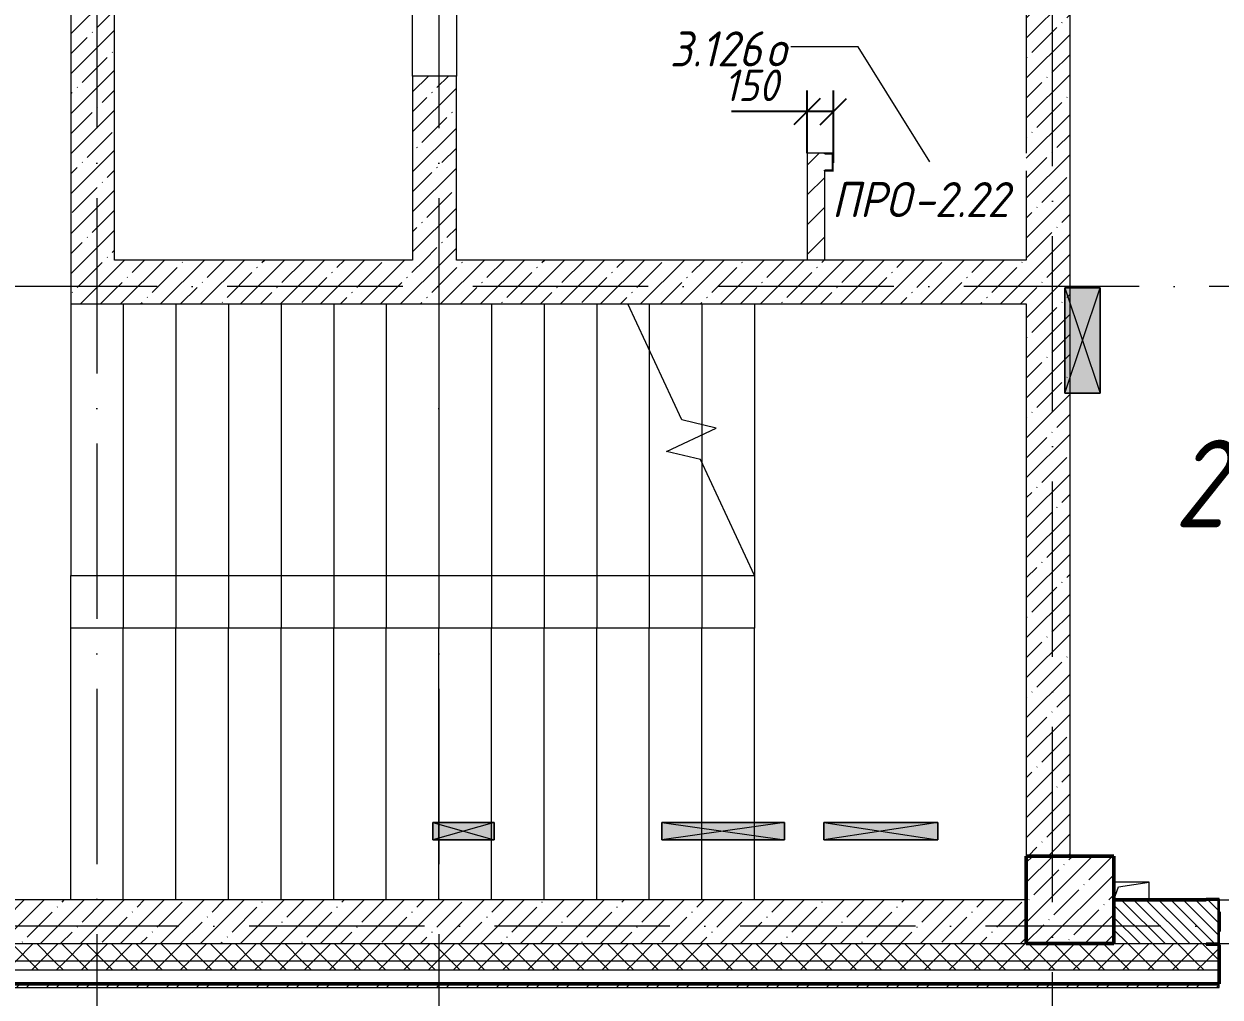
# Model space of a CAD drawing. Header units: millimetres. Extents: x -537608 to 253996, y -217170 to 186033.
# Drawn here: x -185064 to -178243, y -58962 to -53409 of the extents above; entities that cross this region are included whole.
import ezdxf

# ---------------------------------------------------------------- set-up
doc = ezdxf.new("R2010")
doc.units = ezdxf.units.MM
doc.linetypes.add('50_200_ШТРИХ_1Т_ш5_п1_п1_', pattern=[1400, 1000, -200, 0, -200])
for name, color, linetype, lineweight in [('A-____-____-DIMS', 7, 'Continuous', 9), ('A-DETL-GENF-OTLN', 7, 'Continuous', 9), ('A-FLOR-____-OTLN', 7, 'Continuous', 9), ('A-GENM-____-IDEN', 7, 'Continuous', 9), ('A-GENM-____-MCUT', 7, 'Continuous', 25), ('A-GENM-____-OTLN', 7, 'Continuous', 9), ('A-GENM-____-OTLN-1', 7, 'Continuous', 25), ('A-GLAZ-____-IDEN', 7, 'Continuous', 9), ('A-GLAZ-____-OTLN', 7, 'Continuous', 9), ('A-WALL-____-MCUT-1', 7, 'Continuous', 9), ('A-WALL-____-MCUT-2', 7, 'Continuous', 50), ('A-WALL-____-MCUT-3', 7, 'Continuous', 9), ('A-WALL-____-OTLN', 7, 'Continuous', 9), ('A-WALL-____-PATT-1', 7, 'Continuous', 9), ('A-WALL-FNSH-MCUT-1', 7, 'Continuous', 9), ('S-COLS-____-MCUT', 7, 'Continuous', 50), ('S-COLS-____-OTLN', 7, 'Continuous', 9), ('S-GRID-____-OTLN-1', 7, '50_200_ШТРИХ_1Т_ш5_п1_п1_', 9), ('S-STRS-____-MBND', 7, 'Continuous', 9), ('S-STRS-____-OTLN-1', 7, 'Continuous', 9), ('Марки помещений', 7, 'Continuous', 9)]:
    doc.layers.add(name, color=color, linetype=linetype, lineweight=lineweight)
doc.styles.add('ISOCPEUR_I_10', font='isocpeui.ttf', dxfattribs={"width": 0.9, "height": 180})
doc.styles.add('ISOCPEUR_I_3', font='isocpeui.ttf', dxfattribs={"width": 0.85, "height": 2.2})
doc.styles.add('ISOCPEUR_I_9', font='isocpeui.ttf', dxfattribs={"width": 0.9, "height": 250})
doc.dimstyles.new('ISO-1_8_0_9К_СРЕДНИЙ_Кладочные_3', dxfattribs={"dimscale": 304.8, "dimtxt": 179.276612, "dimasz": 0.492126, "dimexe": 0.393701, "dimexo": 0, "dimgap": 0, "dimtad": 1, "dimdec": 3, "dimrnd": 0.001, "dimdsep": 46, "dimtxsty": 'ISOCPEUR_I_10', "dimblk1": 'OBLIQUE', "dimblk2": 'OBLIQUE', "dimsah": 1, "dimcen": 0.09, "dimdle": 0.393701, "dimazin": 0, "dimtfac": 1, "dimtdec": 4, "dimtix": 1, "dimtmove": 0, "dimatfit": 3, "dimfxl": 1, "dimtvp": 1, "dimtolj": 1, "dimtzin": 0, "dimarcsym": 2})
pattern_1 = [(45, (-184647.67, -56738.29), (-114.0493, 114.0493), []), (45, (-184533.62, -56738.29), (-114.0493, 114.0493), [201.612, -40.322, 3.353, -36.97])]
pattern_2 = [(45, (-184647.67, -56738.29), (-70.71068, 70.71068), []), (135, (-184647.67, -56738.29), (-70.71068, -70.71068), [])]
pattern_3 = [(45, (-184647.67, -56738.29), (-84.8528, 84.8528), [])]

# ---------------------------------------------------------------- blocks, each defined once
blk = doc.blocks.new('BSC_Колонна _Прямоугольная - 500х500-V84-АР1_План отверстий 2 этажа в осях 1-64_А-ГГ')
at = {"layer": 'S-COLS-____-OTLN'}
h = blk.add_hatch(dxfattribs=at)
h.set_pattern_fill('FP_113', color=256, style=0, pattern_type=2)
h.set_pattern_definition([(45, (-5550, 1668.96), (-114.0493, 114.0493), []), (45, (-5435.95, 1668.96), (-114.0493, 114.0493), [201.613, -40.323, 3.353, -36.97])])
h.paths.add_polyline_path([(-250, -250), (250, -250), (250, 250), (-250, 250)], flags=0)
at = {"layer": 'S-COLS-____-MCUT'}
for p, q in [((250, 250), (-250, 250)), ((-250, 250), (-250, -250)), ((250, -250), (250, 250)), ((-250, -250), (250, -250))]:
    blk.add_line(p, q, dxfattribs=at)
blk = doc.blocks.new('Фахверк_СКБ_Уголок - 250_2700-27497298-АР1_План отверстий 2 этажа в осях 1-64_А-ГГ')
at = {"layer": 'A-GENM-____-MCUT'}
for p, q in [((200, 181), (125, 181)), ((125, 181), (125, 106)), ((131, 106), (131, 175)), ((131, 175), (200, 175)), ((200, 175), (200, 181)), ((125, 106), (131, 106)), ((131, -6), (125, -6)), ((125, -6), (125, -81)), ((131, -75), (131, -6)), ((125, -81), (200, -81)), ((200, -75), (131, -75)), ((200, -81), (200, -75))]:
    blk.add_line(p, q, dxfattribs=at)
blk = doc.blocks.new('AR_Отверстие прямоугольное _в плите_ - AR_Отверстие прямоугольное _в плите_-30510746-АР1_План отверстий 2 этажа в осях 1-64_А-ГГ')
at = {"layer": 'A-GENM-____-OTLN'}
for p, q in [((100, 50), (-100, 50)), ((-100, -50), (-75, 25)), ((-75, 25), (100, 50)), ((100, -50), (100, 50))]:
    blk.add_line(p, q, dxfattribs=at)
blk = doc.blocks.new('AR_Отверстие прямоугольное _в стене_ - AR_Отверстие прямоугольное _в стене__ОВ-36887039-АР1_План отверстий 2 этажа в осях 1-64_А-ГГ')
at = {"layer": 'A-GLAZ-____-OTLN'}
blk.add_hatch(color=256, dxfattribs=at).paths.add_polyline_path([(325, -50), (325, 50), (-325, 50), (-325, -50), (55, -50)], flags=0)
at = {"layer": 'A-DETL-GENF-OTLN'}
for p, q in [((-325, -50), (-325, 50)), ((-325, 50), (325, 50)), ((325, 50), (-325, -50)), ((-325, 50), (325, -50)), ((325, 50), (-325, 50)), ((-325, 50), (-325, -50)), ((325, 50), (325, -50)), ((325, -50), (325, 50)), ((325, -50), (-325, -50)), ((-325, -50), (325, -50))]:
    blk.add_line(p, q, dxfattribs=at)
blk = doc.blocks.new('AR_Отверстие прямоугольное _в стене__БезПР - AR_Отверстие прямоугольное _в стене__БезПР-36429042-АР1_План отверстий 2 этажа в осях 1-64_А-ГГ')
at = {"layer": 'A-GLAZ-____-OTLN'}
blk.add_hatch(color=256, dxfattribs=at).paths.add_polyline_path([(-350, -50), (350, -50), (350, 50), (-350, 50)], flags=0)
at = {"layer": 'A-DETL-GENF-OTLN'}
for p, q in [((-350, -50), (-350, 50)), ((-350, 50), (350, 50)), ((350, 50), (-350, -50)), ((-350, 50), (350, -50)), ((350, 50), (-350, 50)), ((-350, 50), (-350, -50)), ((350, 50), (350, -50)), ((350, -50), (350, 50)), ((350, -50), (-350, -50)), ((-350, -50), (350, -50))]:
    blk.add_line(p, q, dxfattribs=at)
at = {"layer": 'A-GLAZ-____-OTLN'}
blk.add_line((350, 50), (-350, 50), dxfattribs=at)
blk = doc.blocks.new('AR_Отверстие прямоугольное _в стене__БезПР - AR_Отверстие прямоугольное _в стене__БезПР-36788977-АР1_План отверстий 2 этажа в осях 1-64_А-ГГ')
at = {"layer": 'A-GLAZ-____-OTLN'}
blk.add_hatch(color=256, dxfattribs=at).paths.add_polyline_path([(175, -50), (175, 50), (-175, 50), (-175, -50)], flags=0)
at = {"layer": 'A-DETL-GENF-OTLN'}
for p, q in [((-175, -50), (-175, 50)), ((-175, 50), (175, 50)), ((175, 50), (-175, -50)), ((-175, 50), (175, -50)), ((175, 50), (-175, 50)), ((-175, 50), (-175, -50)), ((175, 50), (175, -50)), ((175, -50), (175, 50)), ((175, -50), (-175, -50)), ((-175, -50), (175, -50))]:
    blk.add_line(p, q, dxfattribs=at)
at = {"layer": 'A-GLAZ-____-OTLN'}
blk.add_line((175, 50), (-175, 50), dxfattribs=at)
blk = doc.blocks.new('AR_Отверстие прямоугольное _в стене_ - AR_Отверстие прямоугольное _в стене__ОВ-36870782-АР1_План отверстий 2 этажа в осях 1-64_А-ГГ')
at = {"layer": 'A-GLAZ-____-OTLN'}
blk.add_hatch(color=256, dxfattribs=at).paths.add_polyline_path([(-300, 100), (-300, -100), (300, -100), (300, 100)], flags=0)
at = {"layer": 'A-DETL-GENF-OTLN'}
for p, q in [((-300, -100), (-300, 100)), ((-300, 100), (300, 100)), ((300, 100), (-300, -100)), ((-300, 100), (300, -100)), ((300, 100), (-300, 100)), ((-300, 100), (-300, -100)), ((300, 100), (300, -100)), ((300, -100), (300, 100)), ((300, -100), (-300, -100)), ((-300, -100), (300, -100))]:
    blk.add_line(p, q, dxfattribs=at)
blk = doc.blocks.new('154_Фахверк_СКБ_Швеллер - Тип_100_3960-V200-АР1_План отверстий 2 этажа в осях 1-64_А-ГГ')
at = {"layer": 'A-GENM-____-MCUT'}
for p, q in [((125, 50), (175, 50)), ((128, 47), (128, -47)), ((175, 47), (128, 47)), ((175, 50), (175, 47)), ((175, -50), (125, -50)), ((128, -47), (175, -47)), ((175, -47), (175, -50))]:
    blk.add_line(p, q, dxfattribs=at)
blk = doc.blocks.new('_Oblique')
at = {"color": 0, "linetype": 'ByBlock', "lineweight": -2}
blk.add_line((-0.5, -0.5), (0.5, 0.5), dxfattribs=at)
blk = doc.blocks.new('*D2533')
at = {"layer": 'A-____-____-DIMS', "color": 0, "lineweight": -2, "transparency": 16777216}
for p, q in [((-180597.7, -54147.2), (-180597.7, -53789.7)), ((-180447.7, -54202.1), (-180447.7, -53789.7)), ((-180597.7, -53909.7), (-181028.2, -53909.7)), ((-180447.7, -53909.7), (-180717.7, -53909.7))]:
    blk.add_line(p, q, dxfattribs=at)
at = {"layer": 'Defpoints', "color": 0, "transparency": 16777216}
for p in [(-180447.7, -53909.7), (-180597.7, -54147.2), (-180447.7, -54202.1)]:
    blk.add_point(p, dxfattribs=at)
at = {"layer": 'A-____-____-DIMS', "color": 0, "lineweight": -2, "transparency": 16777216, "xscale": 150, "yscale": 150, "zscale": 150, "rotation": 180}
blk.add_blockref('_Oblique', (-180597.7, -53909.7), dxfattribs=at)
at = {"layer": 'A-____-____-DIMS', "color": 0, "lineweight": -2, "transparency": 16777216, "xscale": 150, "yscale": 150, "zscale": 150}
blk.add_blockref('_Oblique', (-180447.7, -53909.7), dxfattribs=at)
at = {"layer": 'A-____-____-DIMS', "color": 0, "transparency": 16777216, "insert": (-181072.1, -53669.7), "char_height": 180, "width": 368.207, "attachment_point": 1, "line_spacing_factor": 1.149209, "style": 'ISOCPEUR_I_10'}
blk.add_mtext('\\A1;150', dxfattribs=at)

msp = doc.modelspace()

# ---------------------------------------------------------------- hatches: boundary and pattern name
at = {"layer": 'A-WALL-____-PATT-1'}
h = msp.add_hatch(dxfattribs=at)
h.set_pattern_fill('FP_25', color=256, style=0, pattern_type=2)
h.set_pattern_definition(pattern_1)
h.paths.add_polyline_path([(-184661.3621, -55007.2474), (-184547.6725, -55007.2474), (-184547.6725, -50907.2474), (-184797.6725, -50907.2474), (-184797.6725, -55007.2474)], flags=0)
h = msp.add_hatch(dxfattribs=at)
h.set_pattern_fill('FP_25', color=256, style=0, pattern_type=2)
h.set_pattern_definition(pattern_1)
h.paths.add_polyline_path([(-179097.6725, -54757.2474), (-179097.6725, -51157.2474), (-179347.6725, -51157.2474), (-179347.6725, -54757.2474)], flags=0)
h = msp.add_hatch(dxfattribs=at)
h.set_pattern_fill('FP_25', color=256, style=0, pattern_type=2)
h.set_pattern_definition(pattern_1)
h.paths.add_polyline_path([(-182847.6725, -54757.2474), (-182597.6725, -54757.2474), (-182597.6725, -53707.2474), (-182847.6725, -53707.2474)], flags=0)
h.paths.add_polyline_path([(-182597.6725, -52357.2474), (-182597.6725, -52057.2474), (-182847.6725, -52057.2474), (-182847.6725, -52357.2474)], flags=0)
h = msp.add_hatch(dxfattribs=at)
h.set_pattern_fill('FP_4', color=256, style=0, pattern_type=2)
h.set_pattern_definition(pattern_3)
h.paths.add_polyline_path([(-180597.6725, -54247.2474), (-180497.6725, -54247.2474), (-180497.6725, -54244.2474), (-180450.6725, -54243.1604), (-180450.6725, -54150.2474), (-180497.6725, -54150.2474), (-180497.6725, -54147.2474), (-180597.6725, -54147.2474), (-180597.6725, -54244.2474)], flags=0)
h = msp.add_hatch(dxfattribs=at)
h.set_pattern_fill('FP_4', color=256, style=0, pattern_type=2)
h.set_pattern_definition(pattern_3)
h.paths.add_polyline_path([(-180497.6725, -54757.2474), (-180497.6725, -54247.2474), (-180597.6725, -54247.2474), (-180597.6725, -54757.2474)], flags=0)
h = msp.add_hatch(dxfattribs=at)
h.set_pattern_fill('FP_25', color=256, style=0, pattern_type=2)
h.set_pattern_definition(pattern_1)
h.paths.add_polyline_path([(-179097.6725, -55007.2474), (-179097.6725, -54757.2474), (-184547.6725, -54757.2474), (-184547.6725, -55007.2474), (-179347.6725, -55007.2474)], flags=0)
h = msp.add_hatch(dxfattribs=at)
h.set_pattern_fill('FP_25', color=256, style=0, pattern_type=2)
h.set_pattern_definition(pattern_1)
h.paths.add_polyline_path([(-179097.6725, -58157.2474), (-179097.6725, -55007.2474), (-179347.6725, -55007.2474), (-179347.6725, -58157.2474)], flags=0)
h = msp.add_hatch(dxfattribs=at)
h.set_pattern_fill('FP_25', color=256, style=0, pattern_type=2)
h.set_pattern_definition(pattern_1)
h.paths.add_polyline_path([(-179347.6725, -58657.2474), (-179347.6725, -58407.2474), (-186847.6725, -58407.2474), (-186847.6725, -58657.2474), (-179358.9692, -58657.2474)], flags=0)
h = msp.add_hatch(dxfattribs=at)
h.set_pattern_fill('FP_6', color=256, style=0, pattern_type=2)
h.set_pattern_definition([(135, (-184647.673, -56738.29), (-35.35534, -35.35534), [])])
h.paths.add_polyline_path([(-174247.6725, -58657.2474), (-174247.6725, -58407.2474), (-177241.6725, -58407.2474), (-177241.6725, -58476.2474), (-177247.6725, -58476.2474), (-177247.6725, -58588.2474), (-177241.6725, -58588.2474), (-177241.6725, -58657.2474), (-175824.0407, -58657.2474)], flags=0)
h.paths.add_polyline_path([(-178322.6725, -58657.2474), (-178253.6725, -58657.2474), (-178253.6725, -58588.2474), (-178247.6725, -58588.2474), (-178247.6725, -58476.2474), (-178253.6725, -58476.2474), (-178253.6725, -58407.2474), (-178847.6725, -58407.2474), (-178847.6725, -58657.2474)], flags=0)
h = msp.add_hatch(dxfattribs=at)
h.set_pattern_fill('FP_1', color=256, style=0, pattern_type=2)
h.set_pattern_definition(pattern_2)
h.paths.add_polyline_path([(-83397.6725, -58757.2474), (-83397.6725, -58657.2474), (-92422.6725, -58657.2474), (-92422.6725, -58663.2474), (-92497.6725, -58663.2474), (-92497.6725, -58757.2474), (-83897.6725, -58757.2474)], flags=0)
h.paths.add_polyline_path([(-94297.6725, -58757.2474), (-94297.6725, -58663.2474), (-94372.6725, -58663.2474), (-94372.6725, -58657.2474), (-102247.6725, -58657.2474), (-102247.6725, -58757.2474), (-94520.6834, -58757.2474)], flags=0)
h.paths.add_polyline_path([(-103747.6725, -58757.2474), (-103247.6725, -58757.2474), (-103247.6725, -58657.2474), (-104372.6725, -58657.2474), (-104372.6725, -58663.2474), (-104447.6725, -58663.2474), (-104447.6725, -58757.2474), (-104372.6725, -58757.2474)], flags=0)
h.paths.add_polyline_path([(-113647.6725, -58757.2474), (-112247.6725, -58757.2474), (-112247.6725, -58657.2474), (-113572.6725, -58657.2474), (-113572.6725, -58663.2474), (-113647.6725, -58663.2474)], flags=0)
h.paths.add_polyline_path([(-115797.6725, -58757.2474), (-115447.6725, -58757.2474), (-115447.6725, -58663.2474), (-115522.6725, -58663.2474), (-115522.6725, -58657.2474), (-116572.6725, -58657.2474), (-116572.6725, -58663.2474), (-116647.6725, -58663.2474), (-116647.6725, -58757.2474), (-116297.6725, -58757.2474)], flags=0)
h.paths.add_polyline_path([(-118447.9757, -58757.2474), (-118447.9757, -58663.2474), (-118522.6725, -58663.2474), (-118522.6725, -58657.2474), (-119572.6725, -58657.2474), (-119572.6725, -58663.2474), (-119647.6725, -58663.2474), (-119647.6725, -58757.2474), (-119265.1835, -58757.2474)], flags=0)
h.paths.add_polyline_path([(-121447.6725, -58757.2474), (-121447.6725, -58663.2474), (-121522.6725, -58663.2474), (-121522.6725, -58657.2474), (-122572.6725, -58657.2474), (-122572.6725, -58663.2474), (-122647.6725, -58663.2474), (-122647.6725, -58757.2474), (-121916.3799, -58757.2474)], flags=0)
h.paths.add_polyline_path([(-125297.6725, -58757.2474), (-124447.6725, -58757.2474), (-124447.6725, -58663.2474), (-124522.6725, -58663.2474), (-124522.6725, -58657.2474), (-125572.6725, -58657.2474), (-125572.6725, -58663.2474), (-125647.6725, -58663.2474), (-125647.683, -58757.2474), (-125451.3085, -58757.2474)], flags=0)
h.paths.add_polyline_path([(-130753.7013, -58757.2474), (-130447.683, -58757.2474), (-130447.683, -58663.2474), (-130522.6725, -58663.2474), (-130522.6725, -58657.2474), (-131572.6725, -58657.2474), (-131572.6725, -58663.2474), (-131647.6725, -58663.2474), (-131647.6778, -58757.2474), (-130797.6725, -58757.2474)], flags=0)
h.paths.add_polyline_path([(-134647.6725, -58757.2474), (-133447.6778, -58757.2474), (-133447.6778, -58663.2474), (-133522.6725, -58663.2474), (-133522.6725, -58657.2474), (-134572.6725, -58657.2474), (-134572.6725, -58663.2474), (-134647.6725, -58663.2474)], flags=0)
h.paths.add_polyline_path([(-136939.8263, -58757.2474), (-136447.6725, -58757.2474), (-136447.6725, -58663.2474), (-136522.6725, -58663.2474), (-136522.6725, -58657.2474), (-137572.6725, -58657.2474), (-137572.6725, -58663.2474), (-137647.6725, -58663.2474), (-137647.6725, -58757.2474), (-137572.6725, -58757.2474)], flags=0)
h.paths.add_polyline_path([(-139591.0228, -58757.2474), (-139447.6725, -58757.2474), (-139447.6725, -58663.2474), (-139522.6725, -58663.2474), (-139522.6725, -58657.2474), (-140572.6725, -58657.2474), (-140572.6725, -58663.2474), (-140647.6725, -58663.2474), (-140647.6725, -58757.2474), (-139797.6725, -58757.2474)], flags=0)
h.paths.add_polyline_path([(-142447.6725, -58757.2474), (-142447.6725, -58663.2474), (-142522.6725, -58663.2474), (-142522.6725, -58657.2474), (-143572.6725, -58657.2474), (-143572.6725, -58663.2474), (-143647.6725, -58663.2474), (-143647.6725, -58757.2474), (-142522.6725, -58757.2474)], flags=0)
h.paths.add_polyline_path([(-145447.6725, -58757.2474), (-145447.6725, -58663.2474), (-145522.6725, -58662.6045), (-145522.6725, -58657.2474), (-146847.6725, -58657.2474), (-146847.6725, -58757.2474), (-145453.6725, -58757.2474)], flags=0)
h.paths.add_polyline_path([(-149847.6725, -58757.2474), (-148647.6725, -58757.2474), (-148647.6725, -58663.2474), (-148722.6725, -58663.2474), (-148722.6725, -58657.2474), (-149847.6725, -58657.2474)], flags=0)
h.paths.add_polyline_path([(-151653.6725, -58757.2474), (-151647.6725, -58757.2474), (-151647.6725, -58663.2474), (-151722.6725, -58663.2474), (-151722.6725, -58657.2474), (-152772.6725, -58657.2474), (-152772.6725, -58663.2474), (-152847.6725, -58663.2474), (-152847.0049, -58757.2474), (-151722.6725, -58757.2474)], flags=0)
h.paths.add_polyline_path([(-154722.6725, -58757.2474), (-154647.6725, -58757.2474), (-154647.6725, -58663.2474), (-154722.6725, -58663.2474), (-154722.6725, -58657.2474), (-155847.6725, -58657.2474), (-155847.6725, -58757.2474), (-155347.6725, -58757.2474)], flags=0)
h.paths.add_polyline_path([(-158347.6725, -58757.2474), (-157647.6725, -58757.2474), (-157647.6725, -58663.2474), (-157722.6725, -58663.2474), (-157722.6725, -58657.2474), (-158847.6725, -58657.2474), (-158847.6725, -58757.2474)], flags=0)
h.paths.add_polyline_path([(-160647.6725, -58757.2474), (-160647.6725, -58663.2474), (-160722.6725, -58663.2474), (-160722.6725, -58657.2474), (-161772.6725, -58657.2474), (-161772.6725, -58663.2474), (-161847.6725, -58663.2474), (-161847.6725, -58757.2474), (-161684.3264, -58757.2474)], flags=0)
h.paths.add_polyline_path([(-163722.6725, -58757.2474), (-163647.6725, -58757.2474), (-163647.6725, -58663.2474), (-163722.6725, -58663.2474), (-163722.6725, -58657.2474), (-164847.6725, -58657.2474), (-164847.6725, -58757.2474), (-164335.5228, -58757.2474)], flags=0)
h.paths.add_polyline_path([(-167847.6725, -58757.2474), (-166647.6725, -58757.2474), (-166647.6725, -58663.2474), (-166722.6725, -58663.2474), (-166722.6725, -58657.2474), (-167847.6725, -58657.2474)], flags=0)
h.paths.add_polyline_path([(-169647.6725, -58757.2474), (-169647.6725, -58663.2474), (-169722.6725, -58663.2474), (-169722.6725, -58657.2474), (-170772.6725, -58657.2474), (-170772.6725, -58663.2474), (-170847.6725, -58663.2474), (-170847.6725, -58757.2474), (-169747.6725, -58757.2474)], flags=0)
h.paths.add_polyline_path([(-171847.6725, -58757.2474), (-171847.6725, -58663.2474), (-171922.6725, -58663.2474), (-171922.6725, -58657.2474), (-177172.6725, -58657.2474), (-177172.6725, -58663.2474), (-177247.6725, -58663.2474), (-177247.6725, -58757.2474), (-172289.1121, -58757.2474)], flags=0)
h.paths.add_polyline_path([(-179347.6725, -58757.2474), (-178247.6725, -58757.2474), (-178247.6725, -58663.2474), (-178322.6725, -58663.2474), (-178322.6725, -58657.2474), (-187097.6725, -58657.2474), (-187097.6725, -58757.2474), (-179358.9692, -58757.2474)], flags=0)
h = msp.add_hatch(dxfattribs=at)
h.set_pattern_fill('FP_1', color=256, style=0, pattern_type=2)
h.set_pattern_definition(pattern_2)
h.paths.add_polyline_path([(-83397.6725, -58807.2474), (-83297.6725, -58807.2474), (-83297.6725, -58757.2474), (-92497.6725, -58757.2474), (-92497.6725, -58807.2474), (-83915.8977, -58807.2474)], flags=0)
h.paths.add_polyline_path([(-95404.4156, -58807.2474), (-94297.6725, -58807.2474), (-94297.6725, -58757.2474), (-102247.6725, -58757.2474), (-102247.6725, -58807.2474), (-96288.1477, -58807.2474)], flags=0)
h.paths.add_polyline_path([(-104447.6725, -58807.2474), (-103247.6725, -58807.2474), (-103247.6725, -58757.2474), (-104447.6725, -58757.2474)], flags=0)
h.paths.add_polyline_path([(-112247.6725, -58807.2474), (-112247.6725, -58757.2474), (-113647.6725, -58757.2474), (-113647.6725, -58807.2474), (-113079.0585, -58807.2474)], flags=0)
h.paths.add_polyline_path([(-115447.6725, -58807.2474), (-115447.6725, -58757.2474), (-116647.6725, -58757.2474), (-116647.6725, -58807.2474), (-115730.2549, -58807.2474)], flags=0)
h.paths.add_polyline_path([(-119265.1835, -58807.2474), (-118447.9757, -58807.2474), (-118447.9757, -58757.2474), (-119647.6725, -58757.2474), (-119647.6725, -58807.2474)], flags=0)
h.paths.add_polyline_path([(-121447.6725, -58807.2474), (-121447.6725, -58757.2474), (-122647.6725, -58757.2474), (-122647.6725, -58807.2474), (-121916.3799, -58807.2474)], flags=0)
h.paths.add_polyline_path([(-124567.5763, -58807.2474), (-124447.6725, -58807.2474), (-124447.6725, -58757.2474), (-125647.683, -58757.2474), (-125647.683, -58807.2474), (-125451.3085, -58807.2474)], flags=0)
h.paths.add_polyline_path([(-130447.683, -58807.2474), (-130447.683, -58757.2474), (-131647.6778, -58757.2474), (-131647.6778, -58807.2474), (-130753.7013, -58807.2474)], flags=0)
h.paths.add_polyline_path([(-133447.6778, -58807.2474), (-133447.6778, -58757.2474), (-134647.6725, -58757.2474), (-134647.6725, -58807.2474), (-134288.6299, -58807.2474)], flags=0)
h.paths.add_polyline_path([(-137647.6725, -58807.2474), (-136447.6725, -58807.2474), (-136447.6725, -58757.2474), (-137647.6725, -58757.2474)], flags=0)
h.paths.add_polyline_path([(-139591.0228, -58807.2474), (-139447.6725, -58807.2474), (-139447.6725, -58757.2474), (-140647.6725, -58757.2474), (-140647.6725, -58807.2474), (-140474.7549, -58807.2474)], flags=0)
h.paths.add_polyline_path([(-142447.6725, -58807.2474), (-142447.6725, -58757.2474), (-143647.6725, -58757.2474), (-143647.6725, -58807.2474), (-143125.9514, -58807.2474)], flags=0)
h.paths.add_polyline_path([(-145777.1478, -58807.2474), (-145447.6725, -58807.2474), (-145447.6725, -58757.2474), (-146847.6725, -58757.2474), (-146847.6725, -58807.2474), (-146660.8799, -58807.2474)], flags=0)
h.paths.add_polyline_path([(-148647.6725, -58807.2474), (-148647.6725, -58757.2474), (-149847.6725, -58757.2474), (-149847.6725, -58807.2474), (-149312.0764, -58807.2474)], flags=0)
h.paths.add_polyline_path([(-151647.6725, -58807.2474), (-151647.6725, -58757.2474), (-152847.6725, -58757.2474), (-152847.0049, -58807.2474)], flags=0)
h.paths.add_polyline_path([(-154647.6725, -58807.2474), (-154647.6725, -58757.2474), (-155847.6725, -58757.2474), (-155847.6725, -58807.2474)], flags=0)
h.paths.add_polyline_path([(-158847.6725, -58807.2474), (-157647.6725, -58807.2474), (-157647.6725, -58757.2474), (-158847.6725, -58757.2474)], flags=0)
h.paths.add_polyline_path([(-160647.6725, -58807.2474), (-160647.6725, -58757.2474), (-161847.6725, -58757.2474), (-161847.6725, -58807.2474), (-161684.3264, -58807.2474)], flags=0)
h.paths.add_polyline_path([(-163647.6725, -58807.2474), (-163647.6725, -58757.2474), (-164847.6725, -58757.2474), (-164847.6725, -58807.2474), (-164335.5228, -58807.2474)], flags=0)
h.paths.add_polyline_path([(-166647.6725, -58807.2474), (-166647.6725, -58757.2474), (-167847.6725, -58757.2474), (-167847.6725, -58807.2474), (-166986.7192, -58807.2474)], flags=0)
h.paths.add_polyline_path([(-169647.6725, -58807.2474), (-169647.6725, -58757.2474), (-170847.6725, -58757.2474), (-170847.6725, -58807.2474), (-170521.6478, -58807.2474)], flags=0)
h.paths.add_polyline_path([(-171847.6725, -58807.2474), (-171847.6725, -58757.2474), (-177247.6725, -58757.2474), (-177247.6725, -58807.2474), (-172289.1121, -58807.2474)], flags=0)
h.paths.add_polyline_path([(-178247.6725, -58807.2474), (-178247.6725, -58757.2474), (-187197.6725, -58757.2474), (-187197.6725, -58807.2474), (-179358.9692, -58807.2474)], flags=0)
h = msp.add_hatch(dxfattribs=at)
h.set_pattern_fill('FP_3', color=256, style=0, pattern_type=2)
h.set_pattern_definition([(45, (-184647.67, -56738.29), (-85.5366, 85.5366), []), (45, (-184590.65, -56738.29), (-85.5366, 85.5366), [])])
h.paths.add_polyline_path([(-146846.6725, -58907.2474), (-146332.6725, -58907.2474), (-146332.6725, -58887.2474), (-146846.6725, -58887.2474)], flags=0)
h.paths.add_polyline_path([(-149312.0764, -58907.2474), (-148647.6725, -58907.2474), (-148647.6725, -58887.2474), (-149847.6725, -58887.2474), (-149847.6725, -58907.2474)], flags=0)
h.paths.add_polyline_path([(-151647.6725, -58907.2474), (-151647.6725, -58887.2474), (-152846.6725, -58887.2474), (-152846.6725, -58907.2474)], flags=0)
h.paths.add_polyline_path([(-154647.6725, -58907.2474), (-154647.6725, -58887.2474), (-155847.6725, -58887.2474), (-155847.6725, -58907.2474)], flags=0)
h.paths.add_polyline_path([(-158149.3978, -58907.2474), (-157647.6725, -58907.2474), (-157647.6725, -58887.2474), (-158846.6725, -58887.2474), (-158846.6725, -58907.2474)], flags=0)
h.paths.add_polyline_path([(-160647.6725, -58907.2474), (-160647.6725, -58887.2474), (-161847.6725, -58887.2474), (-161847.6725, -58907.2474), (-161684.3264, -58907.2474)], flags=0)
h.paths.add_polyline_path([(-164335.5228, -58907.2474), (-163647.6725, -58907.2474), (-163647.6725, -58887.2474), (-164847.6725, -58887.2474), (-164847.6725, -58907.2474)], flags=0)
h.paths.add_polyline_path([(-166986.7192, -58907.2474), (-166647.6725, -58907.2474), (-166647.6725, -58887.2474), (-167847.6725, -58887.2474), (-167847.6725, -58907.2474)], flags=0)
h.paths.add_polyline_path([(-170521.6478, -58907.2474), (-169647.6725, -58907.2474), (-169647.6725, -58887.2474), (-170847.6725, -58887.2474), (-170847.6725, -58907.2474)], flags=0)
h.paths.add_polyline_path([(-172289.1121, -58907.2474), (-171847.6725, -58907.2474), (-171847.6725, -58887.2474), (-177247.6725, -58887.2474), (-177247.6725, -58907.2474), (-174056.5764, -58907.2474)], flags=0)
h.paths.add_polyline_path([(-179358.9692, -58907.2474), (-178247.6725, -58907.2474), (-178247.6725, -58887.2474), (-187327.6725, -58887.2474), (-187327.6725, -58907.2474), (-181126.4335, -58907.2474)], flags=0)

# ---------------------------------------------------------------- linework, layer by layer
at = {"layer": 'A-FLOR-____-OTLN'}
msp.add_line((-184797.6725, -58407.2474), (-184797.6725, -56557.2474), dxfattribs=at)
at = {"layer": 'A-GLAZ-____-IDEN'}
for p, q in [((-180306.5709, -53539.5885), (-180689.8896, -53539.5885)), ((-179897.6725, -54197.2474), (-180306.5709, -53539.5885))]:
    msp.add_line(p, q, dxfattribs=at)
at = {"layer": 'A-WALL-____-MCUT-1'}
for p, q in [((-184797.6725, -50907.2474), (-184797.6725, -55007.2474)), ((-179347.6725, -51157.2474), (-179347.6725, -54147.2474)), ((-179097.6725, -58157.2474), (-179097.6725, -51157.2474)), ((-184547.6725, -54757.2474), (-184547.6725, -52057.2474)), ((-182847.6725, -53707.2474), (-182847.6725, -54757.2474)), ((-182597.6725, -53707.2474), (-182847.6725, -53707.2474)), ((-182597.6725, -54757.2474), (-182597.6725, -53707.2474)), ((-179347.6725, -54247.2474), (-179347.6725, -54757.2474)), ((-182847.6725, -54757.2474), (-184547.6725, -54757.2474)), ((-179347.6725, -54757.2474), (-182597.6725, -54757.2474)), ((-184797.6725, -55007.2474), (-179347.6725, -55007.2474)), ((-179347.6725, -55007.2474), (-179347.6725, -58157.2474)), ((-179347.6725, -58407.2474), (-186847.6725, -58407.2474)), ((-187097.6725, -58657.2474), (-179347.6725, -58657.2474))]:
    msp.add_line(p, q, dxfattribs=at)
at = {"layer": 'A-WALL-____-MCUT-2'}
for p, q in [((-178322.6725, -58407.2474), (-178847.6725, -58407.2474)), ((-178247.6725, -58588.2474), (-178247.6725, -58476.2474)), ((-178247.6725, -58887.2474), (-178247.6725, -58663.2474)), ((-187327.6725, -58887.2474), (-178247.6725, -58887.2474))]:
    msp.add_line(p, q, dxfattribs=at)
at = {"layer": 'A-WALL-____-MCUT-3'}
for p, q in [((-178847.6725, -58657.2474), (-178322.6725, -58657.2474)), ((-178247.6725, -58757.2474), (-187197.6725, -58757.2474)), ((-187247.6725, -58807.2474), (-178247.6725, -58807.2474))]:
    msp.add_line(p, q, dxfattribs=at)
at = {"layer": 'A-WALL-____-OTLN'}
for p, q in [((-182847.6725, -53707.2474), (-182847.6725, -52357.2474)), ((-182597.6725, -52357.2474), (-182597.6725, -53707.2474)), ((-178247.6725, -58407.2474), (-177247.6725, -58407.2474)), ((-178247.6725, -58657.2474), (-177247.6725, -58657.2474))]:
    msp.add_line(p, q, dxfattribs=at)
at = {"layer": 'A-WALL-FNSH-MCUT-1'}
for p, q in [((-180497.6725, -54147.2474), (-180597.6725, -54147.2474)), ((-180597.6725, -54147.2474), (-180597.6725, -54757.2474)), ((-180497.6725, -54757.2474), (-180497.6725, -54247.2474)), ((-187347.6725, -58907.2474), (-178247.6725, -58907.2474)), ((-178247.6725, -58907.2474), (-178247.6725, -58887.2474))]:
    msp.add_line(p, q, dxfattribs=at)
at = {"layer": 'S-GRID-____-OTLN-1'}
for p, q in [((-179197.6725, -61220.8957), (-179197.6725, -6857.3298)), ((-184647.6725, -50203.2735), (-184647.6725, -61220.8957)), ((-182697.6725, -50203.2735), (-182697.6725, -61220.8957)), ((-80697.0554, -54907.2474), (-189316.4427, -54907.2474)), ((-80573.2659, -58557.2474), (-189316.4427, -58557.2474))]:
    msp.add_line(p, q, dxfattribs=at)
at = {"layer": 'S-STRS-____-MBND'}
for p, q in [((-181311.8882, -55668.9589), (-181620.4494, -55007.2474)), ((-181400.6716, -55848.2815), (-181117.4504, -55716.2133)), ((-181117.4504, -55716.2133), (-181311.8882, -55668.9589)), ((-181206.2337, -55895.5359), (-181400.6716, -55848.2815)), ((-180897.6725, -56557.2474), (-181206.2337, -55895.5359))]:
    msp.add_line(p, q, dxfattribs=at)
at = {"layer": 'S-STRS-____-OTLN-1'}
for p, q in [((-184797.6725, -55007.2474), (-184797.6725, -56557.2474)), ((-184797.6725, -55007.2474), (-184797.6725, -56557.2474)), ((-184497.6725, -55007.2474), (-184497.6725, -56557.2474)), ((-184497.6725, -55007.2474), (-184497.6725, -56557.2474)), ((-184197.6725, -55007.2474), (-184197.6725, -56557.2474)), ((-184197.6725, -55007.2474), (-184197.6725, -56557.2474)), ((-183897.6725, -55007.2474), (-183897.6725, -56557.2474)), ((-183897.6725, -55007.2474), (-183897.6725, -56557.2474)), ((-183597.6725, -55007.2474), (-183597.6725, -56557.2474)), ((-183597.6725, -55007.2474), (-183597.6725, -56557.2474)), ((-183297.6725, -55007.2474), (-183297.6725, -56557.2474)), ((-183297.6725, -55007.2474), (-183297.6725, -56557.2474)), ((-182997.6725, -55007.2474), (-182997.6725, -56557.2474)), ((-182997.6725, -55007.2474), (-182997.6725, -56557.2474)), ((-182697.6725, -55007.2474), (-182697.6725, -56557.2474)), ((-182697.6725, -55007.2474), (-182697.6725, -56557.2474)), ((-182397.6725, -55007.2474), (-182397.6725, -56557.2474)), ((-182397.6725, -55007.2474), (-182397.6725, -56557.2474)), ((-182097.6725, -55007.2474), (-182097.6725, -56557.2474)), ((-182097.6725, -55007.2474), (-182097.6725, -56557.2474)), ((-181797.6725, -55007.2474), (-181797.6725, -56557.2474)), ((-181797.6725, -55007.2474), (-181797.6725, -56557.2474)), ((-181497.6725, -55007.2474), (-181497.6725, -55270.5432)), ((-181497.6725, -55007.2474), (-181497.6725, -55270.5432)), ((-181197.6725, -55007.2474), (-181197.6725, -55696.7168)), ((-181197.6725, -55007.2474), (-181197.6725, -55696.7168)), ((-180897.6725, -55007.2474), (-180897.6725, -56857.2474)), ((-180897.6725, -55007.2474), (-180897.6725, -56857.2474)), ((-181497.6725, -55270.5432), (-181497.6725, -56557.2474)), ((-181497.6725, -55270.5432), (-181497.6725, -56557.2474)), ((-181197.6725, -55696.7168), (-181197.6725, -55753.6215)), ((-181197.6725, -55696.7168), (-181197.6725, -55753.6215)), ((-181197.6725, -55753.6215), (-181197.6725, -55913.8953)), ((-181197.6725, -55753.6215), (-181197.6725, -55913.8953)), ((-181197.6725, -55913.8953), (-181197.6725, -56557.2474)), ((-181197.6725, -55913.8953), (-181197.6725, -56557.2474)), ((-184797.6725, -56557.2474), (-184497.6725, -56557.2474)), ((-184497.6725, -56557.2474), (-184497.6725, -56857.2474)), ((-184497.6725, -56557.2474), (-184497.6725, -56857.2474)), ((-184497.6725, -56557.2474), (-184197.6725, -56557.2474)), ((-184197.6725, -56557.2474), (-184197.6725, -56857.2474)), ((-184197.6725, -56557.2474), (-184197.6725, -56857.2474)), ((-184197.6725, -56557.2474), (-183897.6725, -56557.2474)), ((-183897.6725, -56557.2474), (-183897.6725, -56857.2474)), ((-183897.6725, -56557.2474), (-183897.6725, -56857.2474)), ((-183897.6725, -56557.2474), (-183597.6725, -56557.2474)), ((-183597.6725, -56557.2474), (-183597.6725, -56857.2474)), ((-183597.6725, -56557.2474), (-183597.6725, -56857.2474)), ((-183597.6725, -56557.2474), (-183297.6725, -56557.2474)), ((-183297.6725, -56557.2474), (-183297.6725, -56857.2474)), ((-183297.6725, -56557.2474), (-183297.6725, -56857.2474)), ((-183297.6725, -56557.2474), (-182997.6725, -56557.2474)), ((-182997.6725, -56557.2474), (-182997.6725, -56857.2474)), ((-182997.6725, -56557.2474), (-182997.6725, -56857.2474)), ((-182997.6725, -56557.2474), (-182697.6725, -56557.2474)), ((-182697.6725, -56557.2474), (-182697.6725, -56857.2474)), ((-182697.6725, -56557.2474), (-182697.6725, -56857.2474)), ((-182697.6725, -56557.2474), (-182397.6725, -56557.2474)), ((-182397.6725, -56557.2474), (-182397.6725, -56857.2474)), ((-182397.6725, -56557.2474), (-182397.6725, -56857.2474)), ((-182397.6725, -56557.2474), (-182097.6725, -56557.2474)), ((-182097.6725, -56557.2474), (-182097.6725, -56857.2474)), ((-182097.6725, -56557.2474), (-182097.6725, -56857.2474)), ((-182097.6725, -56557.2474), (-181797.6725, -56557.2474)), ((-181797.6725, -56557.2474), (-181797.6725, -56857.2474)), ((-181797.6725, -56557.2474), (-181797.6725, -56857.2474)), ((-181797.6725, -56557.2474), (-181497.6725, -56557.2474)), ((-181497.6725, -56557.2474), (-181497.6725, -56857.2474)), ((-181497.6725, -56557.2474), (-181497.6725, -56857.2474)), ((-181497.6725, -56557.2474), (-181197.6725, -56557.2474)), ((-181197.6725, -56557.2474), (-181197.6725, -56857.2474)), ((-181197.6725, -56557.2474), (-181197.6725, -56857.2474)), ((-181197.6725, -56557.2474), (-180897.6725, -56557.2474)), ((-184797.6725, -58407.2474), (-184797.6725, -56857.2474)), ((-184497.6725, -56857.2474), (-184797.6725, -56857.2474)), ((-184197.6725, -56857.2474), (-184497.6725, -56857.2474)), ((-184497.6725, -58407.2474), (-184497.6725, -56857.2474)), ((-184497.6725, -58407.2474), (-184497.6725, -56857.2474)), ((-183897.6725, -56857.2474), (-184197.6725, -56857.2474)), ((-184197.6725, -58407.2474), (-184197.6725, -56857.2474)), ((-184197.6725, -58407.2474), (-184197.6725, -56857.2474)), ((-183597.6725, -56857.2474), (-183897.6725, -56857.2474)), ((-183897.6725, -58407.2474), (-183897.6725, -56857.2474)), ((-183897.6725, -58407.2474), (-183897.6725, -56857.2474)), ((-183297.6725, -56857.2474), (-183597.6725, -56857.2474)), ((-183597.6725, -58407.2474), (-183597.6725, -56857.2474)), ((-183597.6725, -58407.2474), (-183597.6725, -56857.2474)), ((-182997.6725, -56857.2474), (-183297.6725, -56857.2474)), ((-183297.6725, -58407.2474), (-183297.6725, -56857.2474)), ((-183297.6725, -58407.2474), (-183297.6725, -56857.2474)), ((-182697.6725, -56857.2474), (-182997.6725, -56857.2474)), ((-182997.6725, -58407.2474), (-182997.6725, -56857.2474)), ((-182997.6725, -58407.2474), (-182997.6725, -56857.2474)), ((-182397.6725, -56857.2474), (-182697.6725, -56857.2474)), ((-182697.6725, -58407.2474), (-182697.6725, -56857.2474)), ((-182697.6725, -58407.2474), (-182697.6725, -56857.2474)), ((-182097.6725, -56857.2474), (-182397.6725, -56857.2474)), ((-182397.6725, -58407.2474), (-182397.6725, -56857.2474)), ((-182397.6725, -58407.2474), (-182397.6725, -56857.2474)), ((-181797.6725, -56857.2474), (-182097.6725, -56857.2474)), ((-182097.6725, -58407.2474), (-182097.6725, -56857.2474)), ((-182097.6725, -58407.2474), (-182097.6725, -56857.2474)), ((-181497.6725, -56857.2474), (-181797.6725, -56857.2474)), ((-181797.6725, -58407.2474), (-181797.6725, -56857.2474)), ((-181797.6725, -58407.2474), (-181797.6725, -56857.2474)), ((-181197.6725, -56857.2474), (-181497.6725, -56857.2474)), ((-181497.6725, -58407.2474), (-181497.6725, -56857.2474)), ((-181497.6725, -58407.2474), (-181497.6725, -56857.2474)), ((-180897.6725, -56857.2474), (-181197.6725, -56857.2474)), ((-181197.6725, -58407.2474), (-181197.6725, -56857.2474)), ((-181197.6725, -58407.2474), (-181197.6725, -56857.2474)), ((-180897.6725, -58407.2474), (-180897.6725, -56857.2474)), ((-180897.6725, -58407.2474), (-180897.6725, -56857.2474))]:
    msp.add_line(p, q, dxfattribs=at)

# ---------------------------------------------------------------- block references
at = {"layer": 'A-GENM-____-OTLN'}
msp.add_blockref('AR_Отверстие прямоугольное _в плите_ - AR_Отверстие прямоугольное _в плите_-30510746-АР1_План отверстий 2 этажа в осях 1-64_А-ГГ', (-178747.6725, -58357.2474), dxfattribs=at)
at = {"layer": 'A-GENM-____-OTLN-1', "rotation": 180}
for name, p in [('154_Фахверк_СКБ_Швеллер - Тип_100_3960-V200-АР1_План отверстий 2 этажа в осях 1-64_А-ГГ', (-180322.6725, -54197.2474)), ('Фахверк_СКБ_Уголок - 250_2700-27497298-АР1_План отверстий 2 этажа в осях 1-64_А-ГГ', (-178122.6725, -58482.2474))]:
    msp.add_blockref(name, p, dxfattribs=at)
at = {"layer": 'A-GLAZ-____-OTLN', "rotation": 89.99999999999991}
msp.add_blockref('AR_Отверстие прямоугольное _в стене_ - AR_Отверстие прямоугольное _в стене__ОВ-36870782-АР1_План отверстий 2 этажа в осях 1-64_А-ГГ', (-179027.1575, -55215.6377), dxfattribs=at)
at = {"layer": 'A-GLAZ-____-OTLN'}
for name, p in [('AR_Отверстие прямоугольное _в стене__БезПР - AR_Отверстие прямоугольное _в стене__БезПР-36788977-АР1_План отверстий 2 этажа в осях 1-64_А-ГГ', (-182557.1575, -58015.6377)), ('AR_Отверстие прямоугольное _в стене__БезПР - AR_Отверстие прямоугольное _в стене__БезПР-36429042-АР1_План отверстий 2 этажа в осях 1-64_А-ГГ', (-181077.1575, -58015.6377)), ('AR_Отверстие прямоугольное _в стене_ - AR_Отверстие прямоугольное _в стене__ОВ-36887039-АР1_План отверстий 2 этажа в осях 1-64_А-ГГ', (-180177.1575, -58015.6377))]:
    msp.add_blockref(name, p, dxfattribs=at)
at = {"layer": 'S-COLS-____-OTLN'}
msp.add_blockref('BSC_Колонна _Прямоугольная - 500х500-V84-АР1_План отверстий 2 этажа в осях 1-64_А-ГГ', (-179097.6725, -58407.2474), dxfattribs=at)

# ---------------------------------------------------------------- texts
at = {"layer": 'A-GENM-____-IDEN', "char_height": 200, "attachment_point": 1, "style": 'ISOCPEUR_I_9'}
for s, insert, width in [('ПРО', (-180456.531, -54311.6313), 562.784625), ('-2.22', (-179992.1873, -54311.6313), 707.088375)]:
    msp.add_mtext(s, dxfattribs=dict(at, insert=insert, width=width))
at = {"layer": 'A-GLAZ-____-IDEN', "char_height": 200, "attachment_point": 1, "style": 'ISOCPEUR_I_9'}
for s, insert, width in [('3.126', (-181380.7452, -53451.9739), 663.79725), ('\\fISOCPEUR|b0|i1|c204|p34|;\\W.9;о', (-180833.0577, -53451.9739), 158.734125)]:
    msp.add_mtext(s, dxfattribs=dict(at, insert=insert, width=width))
at = {"layer": 'Марки помещений', "insert": (-178503.8334, -55781.9628), "char_height": 500, "width": 817.72125, "attachment_point": 1, "style": 'ISOCPEUR_I_3'}
msp.add_mtext('2.054', dxfattribs=at)

# ---------------------------------------------------------------- dimensions: what is measured, and where the dimension line sits
at = {"layer": 'A-____-____-DIMS'}
dim = msp.add_linear_dim(base=(-180447.6725, -53909.6579), p1=(-180597.6725, -54147.2474), p2=(-180447.6725, -54202.0584), dimstyle='ISO-1_8_0_9К_СРЕДНИЙ_Кладочные_3', override={"dimpost": '<>', "dimfxl": 159.70049}, dxfattribs=at)
dim.commit()
dim.dimension.update_dxf_attribs({"geometry": '*D2533', "text_midpoint": (-180887.9498, -53909.6579), "dimtype": 160})

doc.saveas('drawing.dxf')
